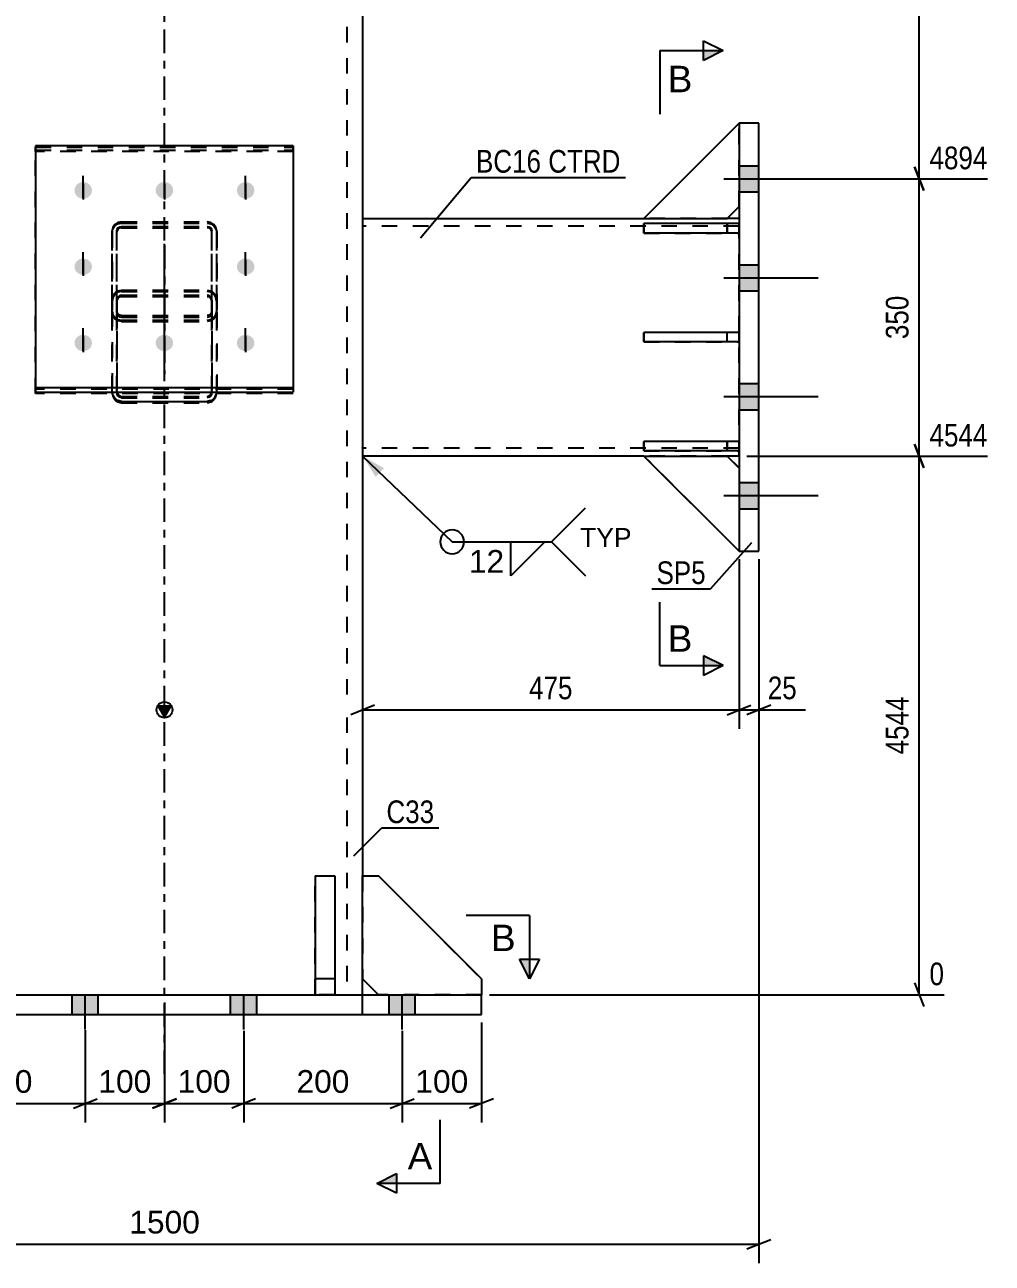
# Model space of a CAD drawing. Header units: millimetres. Extents: x -131 to 463, y -181 to 239.
# Drawn here: x -17.6 to 104.5, y -33.9 to 122.4 of the extents above; entities that cross this region are included whole.
import ezdxf

# ---------------------------------------------------------------- set-up
doc = ezdxf.new("R2010")
doc.units = ezdxf.units.MM
doc.linetypes.add('DXK_LINE_DOT2', pattern=[3.9198, 1.9599, -1.9599])
doc.linetypes.add('DXK_LINE_DOT3', pattern=[5.9187, 2.979, -0.9799, 0.9799, -0.9799])
doc.styles.add('Arial', font='arial.ttf', dxfattribs={"height": 0.2})
doc.styles.add('Arial Narrow', font='ARIALN.TTF', dxfattribs={"height": 0.2})

# ---------------------------------------------------------------- blocks, each defined once
blk = doc.blocks.new('Part-284869969-2782 - 2651')
at = {"color": 2, "linetype": 'Continuous'}
for p, q in [((72.5, 83.6), (60.5, 83.6)), ((60.5, 82.4), (60.5, 83.6)), ((72.5, 83.6), (72.5, 82.4)), ((72.5, 82.4), (60.5, 82.4))]:
    blk.add_line(p, q, dxfattribs=at)
at = {"color": 7, "linetype": 'DXK_LINE_DOT2'}
blk.add_line((71, 82.4), (71, 83.6), dxfattribs=at)
blk = doc.blocks.new('Part-284869969-2750 - 2651')
at = {"color": 7, "linetype": 'DXK_LINE_DOT2'}
for p, q in [((19, 0), (19, 15)), ((19, 15), (21.5, 15)), ((21.5, 15), (21.5, 0)), ((21.5, 2), (19, 2)), ((21.5, 0), (19, 0))]:
    blk.add_line(p, q, dxfattribs=at)
blk = doc.blocks.new('Part-284869969-2784 - 2651')
at = {"color": 2, "linetype": 'Continuous'}
for p, q in [((72.5, 97.35), (60.5, 97.35)), ((60.5, 96.15), (60.5, 97.35)), ((72.5, 97.35), (72.5, 96.15)), ((72.5, 96.15), (60.5, 96.15))]:
    blk.add_line(p, q, dxfattribs=at)
at = {"color": 7, "linetype": 'DXK_LINE_DOT2'}
blk.add_line((71, 96.15), (71, 97.35), dxfattribs=at)
blk = doc.blocks.new('Part-284869969-2785 - 2651')
at = {"color": 7, "linetype": 'DXK_LINE_DOT2'}
for p, q in [((72.5, 83.6), (60.5, 83.6)), ((60.5, 83.6), (60.5, 82.4)), ((71, 82.4), (71, 83.6)), ((72.5, 82.4), (72.5, 83.6)), ((60.5, 82.4), (72.5, 82.4))]:
    blk.add_line(p, q, dxfattribs=at)
blk = doc.blocks.new('Part-284869969-2787 - 2651')
at = {"color": 7, "linetype": 'DXK_LINE_DOT2'}
for p, q in [((72.5, 97.35), (60.5, 97.35)), ((60.5, 97.35), (60.5, 96.15)), ((71, 97.35), (71, 96.15)), ((72.5, 96.15), (72.5, 97.35)), ((60.5, 96.15), (72.5, 96.15))]:
    blk.add_line(p, q, dxfattribs=at)
blk = doc.blocks.new('Part-284869969-2788 - 2651')
at = {"color": 7, "linetype": 'DXK_LINE_DOT2'}
for p, q in [((60.5, 68), (71, 68)), ((72.5, 56), (60.5, 68)), ((71, 68), (72.5, 66.5)), ((72.5, 66.5), (72.5, 56))]:
    blk.add_line(p, q, dxfattribs=at)
blk = doc.blocks.new('Bolt-284869969-2666 - 2651')
at = {"linetype": 'Continuous'}
for points in [[(-10.26, 100.48), (-10.48, 100.5), (-10.7, 100.57), (-10.9, 100.68), (-11.07, 100.83), (-11.21, 101.01), (-11.3, 101.21), (-11.35, 101.42), (-11.35, 101.64), (-11.3, 101.86), (-11.21, 102.06), (-11.07, 102.24), (-10.9, 102.39), (-10.7, 102.5), (-10.48, 102.56), (-10.26, 102.59), (-10.03, 102.56), (-9.81, 102.5), (-9.61, 102.39), (-9.44, 102.24), (-9.3, 102.06), (-9.21, 101.86), (-9.16, 101.64), (-9.16, 101.42), (-9.21, 101.21), (-9.3, 101.01), (-9.44, 100.83), (-9.61, 100.68), (-9.81, 100.57), (-10.03, 100.5)], [(-0.01, 100.48), (-0.23, 100.5), (-0.45, 100.57), (-0.65, 100.68), (-0.82, 100.83), (-0.96, 101.01), (-1.05, 101.21), (-1.1, 101.42), (-1.1, 101.64), (-1.05, 101.86), (-0.96, 102.06), (-0.82, 102.24), (-0.65, 102.39), (-0.45, 102.5), (-0.23, 102.56), (-0.01, 102.59), (0.22, 102.56), (0.44, 102.5), (0.64, 102.39), (0.81, 102.24), (0.95, 102.06), (1.04, 101.86), (1.09, 101.64), (1.09, 101.42), (1.04, 101.21), (0.95, 101.01), (0.81, 100.83), (0.64, 100.68), (0.44, 100.57), (0.22, 100.5)], [(10.24, 100.48), (10.02, 100.5), (9.8, 100.57), (9.6, 100.68), (9.43, 100.83), (9.29, 101.01), (9.2, 101.21), (9.15, 101.42), (9.15, 101.64), (9.2, 101.86), (9.29, 102.06), (9.43, 102.24), (9.6, 102.39), (9.8, 102.5), (10.02, 102.56), (10.24, 102.59), (10.47, 102.56), (10.69, 102.5), (10.89, 102.39), (11.06, 102.24), (11.2, 102.06), (11.29, 101.86), (11.34, 101.64), (11.34, 101.42), (11.29, 101.21), (11.2, 101.01), (11.06, 100.83), (10.89, 100.68), (10.69, 100.57), (10.47, 100.5)], [(-10.26, 90.87), (-10.48, 90.89), (-10.7, 90.96), (-10.9, 91.07), (-11.07, 91.21), (-11.21, 91.38), (-11.3, 91.58), (-11.35, 91.79), (-11.35, 92.01), (-11.3, 92.22), (-11.21, 92.42), (-11.07, 92.59), (-10.9, 92.74), (-10.7, 92.85), (-10.48, 92.91), (-10.26, 92.94), (-10.03, 92.91), (-9.81, 92.85), (-9.61, 92.74), (-9.44, 92.59), (-9.3, 92.42), (-9.21, 92.22), (-9.16, 92.01), (-9.16, 91.79), (-9.21, 91.58), (-9.3, 91.38), (-9.44, 91.21), (-9.61, 91.07), (-9.81, 90.96), (-10.03, 90.89)], [(10.24, 90.87), (10.02, 90.89), (9.8, 90.96), (9.6, 91.07), (9.43, 91.21), (9.29, 91.38), (9.2, 91.58), (9.15, 91.79), (9.15, 92.01), (9.2, 92.22), (9.29, 92.42), (9.43, 92.59), (9.6, 92.74), (9.8, 92.85), (10.02, 92.91), (10.24, 92.94), (10.47, 92.91), (10.69, 92.85), (10.89, 92.74), (11.06, 92.59), (11.2, 92.42), (11.29, 92.22), (11.34, 92.01), (11.34, 91.79), (11.29, 91.58), (11.2, 91.38), (11.06, 91.21), (10.89, 91.07), (10.69, 90.96), (10.47, 90.89)], [(-10.26, 81.24), (-10.48, 81.26), (-10.7, 81.33), (-10.9, 81.43), (-11.07, 81.58), (-11.21, 81.75), (-11.3, 81.95), (-11.35, 82.16), (-11.35, 82.38), (-11.3, 82.59), (-11.21, 82.79), (-11.07, 82.96), (-10.9, 83.11), (-10.7, 83.21), (-10.48, 83.28), (-10.26, 83.3), (-10.03, 83.28), (-9.81, 83.21), (-9.61, 83.11), (-9.44, 82.96), (-9.3, 82.79), (-9.21, 82.59), (-9.16, 82.38), (-9.16, 82.16), (-9.21, 81.95), (-9.3, 81.75), (-9.44, 81.58), (-9.61, 81.43), (-9.81, 81.33), (-10.03, 81.26)], [(-0.01, 81.24), (-0.23, 81.26), (-0.45, 81.33), (-0.65, 81.43), (-0.82, 81.58), (-0.96, 81.75), (-1.05, 81.95), (-1.1, 82.16), (-1.1, 82.38), (-1.05, 82.59), (-0.96, 82.79), (-0.82, 82.96), (-0.65, 83.11), (-0.45, 83.21), (-0.23, 83.28), (-0.01, 83.3), (0.22, 83.28), (0.44, 83.21), (0.64, 83.11), (0.81, 82.96), (0.95, 82.79), (1.04, 82.59), (1.09, 82.38), (1.09, 82.16), (1.04, 81.95), (0.95, 81.75), (0.81, 81.58), (0.64, 81.43), (0.44, 81.33), (0.22, 81.26)], [(10.24, 81.24), (10.02, 81.26), (9.8, 81.33), (9.6, 81.43), (9.43, 81.58), (9.29, 81.75), (9.2, 81.95), (9.15, 82.16), (9.15, 82.38), (9.2, 82.59), (9.29, 82.79), (9.43, 82.96), (9.6, 83.11), (9.8, 83.21), (10.02, 83.28), (10.24, 83.3), (10.47, 83.28), (10.69, 83.21), (10.89, 83.11), (11.06, 82.96), (11.2, 82.79), (11.29, 82.59), (11.34, 82.38), (11.34, 82.16), (11.29, 81.95), (11.2, 81.75), (11.06, 81.58), (10.89, 81.43), (10.69, 81.33), (10.47, 81.26)]]:
    blk.add_hatch(color=1, dxfattribs=at).paths.add_polyline_path(points)
at = {"color": 1, "linetype": 'Continuous'}
for p, q in [((-10.26, 100.54), (-10.26, 103.38)), ((-0.01, 100.54), (-0.01, 103.38)), ((10.24, 100.54), (10.24, 103.38)), ((-10.26, 90.91), (-10.26, 93.75)), ((10.24, 90.91), (10.24, 93.75)), ((-10.26, 81.28), (-10.26, 84.12)), ((-0.01, 81.28), (-0.01, 84.12)), ((10.24, 81.28), (10.24, 84.12))]:
    blk.add_line(p, q, dxfattribs=at)
blk = doc.blocks.new('Part-284869969-2667 - 2651')
at = {"color": 2, "linetype": 'Continuous'}
for p, q in [((16.24, 107.17), (-16.26, 107.17)), ((-16.26, 107.17), (-16.26, 76.08)), ((16.24, 107.17), (16.24, 76.08)), ((-16.26, 76.63), (16.24, 76.63)), ((-16.26, 76.08), (16.24, 76.08))]:
    blk.add_line(p, q, dxfattribs=at)
at = {"color": 7, "linetype": 'DXK_LINE_DOT2'}
for p, q in [((-16.26, 107.17), (-16.26, 106.62)), ((-16.26, 106.62), (16.24, 106.62)), ((16.24, 106.62), (16.24, 107.17))]:
    blk.add_line(p, q, dxfattribs=at)
blk = doc.blocks.new('Part-284869969-2669 - 2651')
at = {"color": 7, "linetype": 'DXK_LINE_DOT2'}
for p, q in [((72.5, 69.85), (60.5, 69.85)), ((60.5, 69.85), (60.5, 68.65)), ((71, 69.85), (71, 68.65)), ((72.5, 68.65), (72.5, 69.85)), ((60.5, 68.65), (72.5, 68.65))]:
    blk.add_line(p, q, dxfattribs=at)
blk = doc.blocks.new('Part-284869969-2798 - 2651')
at = {"color": 7, "linetype": 'DXK_LINE_DOT2'}
for p, q in [((-6.51, 96.69), (-6.25, 97.05)), ((-6.25, 97.05), (-5.87, 97.3)), ((-5.87, 97.3), (-5.41, 97.38)), ((-5.41, 97.38), (5.39, 97.38)), ((5.39, 97.38), (5.85, 97.3)), ((5.85, 97.3), (6.24, 97.05)), ((6.24, 97.05), (6.5, 96.69)), ((-6.61, 96.26), (-6.51, 96.69)), ((-6.61, 86.11), (-6.61, 96.26)), ((-6.61, 96.26), (-6.61, 86.28)), ((-5.96, 96.47), (-6.01, 96.26)), ((-6.01, 86.11), (-6.01, 96.26)), ((-6.01, 87.49), (-6.01, 96.26)), ((-5.83, 96.66), (-5.96, 96.47)), ((-5.64, 96.78), (-5.83, 96.66)), ((-5.41, 96.82), (-5.64, 96.78)), ((-5.41, 96.82), (5.39, 96.82)), ((5.62, 96.78), (5.39, 96.82)), ((5.82, 96.66), (5.62, 96.78)), ((5.95, 96.47), (5.82, 96.66)), ((5.99, 96.26), (5.95, 96.47)), ((5.99, 86.11), (5.99, 96.26)), ((5.99, 87.49), (5.99, 96.26)), ((6.5, 96.69), (6.59, 96.26)), ((6.59, 86.11), (6.59, 96.26)), ((6.59, 96.26), (6.59, 86.28)), ((-6.51, 87.98), (-6.61, 87.49)), ((-6.01, 87.49), (-5.96, 87.73)), ((-5.96, 87.73), (-5.83, 87.94)), ((-5.41, 88.77), (-5.87, 88.67)), ((-5.83, 87.94), (-5.64, 88.08)), ((-5.64, 88.08), (-5.41, 88.13)), ((-5.41, 88.77), (5.39, 88.77)), ((-5.41, 88.13), (5.39, 88.13)), ((5.85, 88.67), (5.39, 88.77)), ((5.39, 88.13), (5.62, 88.08)), ((5.62, 88.08), (5.82, 87.94)), ((5.82, 87.94), (5.95, 87.73)), ((5.95, 87.73), (5.99, 87.49)), ((6.59, 87.49), (6.5, 87.98)), ((-6.61, 86.28), (-6.61, 76)), ((-6.61, 76), (-6.61, 86.11)), ((-6.51, 85.68), (-6.61, 86.11)), ((-6.01, 76), (-6.01, 87.49)), ((-6.01, 86.11), (-6.01, 76)), ((-6.01, 86.11), (-5.96, 85.89)), ((5.95, 85.89), (5.99, 86.11)), ((5.99, 76), (5.99, 87.49)), ((5.99, 86.11), (5.99, 76)), ((6.59, 86.11), (6.5, 85.68)), ((6.59, 76), (6.59, 86.28)), ((6.59, 86.11), (6.59, 76)), ((-6.25, 85.31), (-6.51, 85.68)), ((-5.87, 85.07), (-6.25, 85.31)), ((-5.96, 85.89), (-5.83, 85.71)), ((-5.41, 84.98), (-5.87, 85.07)), ((-5.83, 85.71), (-5.64, 85.59)), ((-5.64, 85.59), (-5.41, 85.54)), ((-5.41, 85.54), (5.39, 85.54)), ((-5.41, 84.98), (5.39, 84.98)), ((5.39, 85.54), (5.62, 85.59)), ((5.85, 85.07), (5.39, 84.98)), ((5.62, 85.59), (5.82, 85.71)), ((5.82, 85.71), (5.95, 85.89)), ((6.24, 85.31), (5.85, 85.07)), ((6.5, 85.68), (6.24, 85.31)), ((-6.61, 76), (-6.51, 75.51)), ((-5.96, 75.75), (-6.01, 76)), ((-5.83, 75.55), (-5.96, 75.75)), ((-5.64, 75.41), (-5.83, 75.55)), ((-5.41, 75.36), (-5.64, 75.41)), ((-5.41, 75.36), (5.39, 75.36)), ((5.62, 75.41), (5.39, 75.36)), ((5.82, 75.55), (5.62, 75.41)), ((5.95, 75.75), (5.82, 75.55)), ((5.99, 76), (5.95, 75.75)), ((6.5, 75.51), (6.59, 76)), ((-5.87, 74.82), (-5.41, 74.72)), ((-5.41, 74.72), (5.39, 74.72)), ((5.39, 74.72), (5.85, 74.82))]:
    blk.add_line(p, q, dxfattribs=at)
at = {"color": 7, "linetype": 'DXK_LINE_DOT3'}
blk.add_line((-0.01, 94.6), (-0.01, 78.32), dxfattribs=at)
at = {"color": 7, "linetype": 'DXK_LINE_DOT2'}
for centre, start, end in [((-5.35, 87.54), 114.32, 159.2417), ((5.34, 87.54), 20.7583, 65.6801), ((-5.35, 75.95), 200.7583, 245.6801), ((5.34, 75.95), 294.32, 339.2417)]:
    blk.add_arc(centre, 1.24, start, end, dxfattribs=at)
blk = doc.blocks.new('Part-284869969-2670 - 2651')
at = {"color": 2, "linetype": 'Continuous'}
for p, q in [((72.5, 69.85), (60.5, 69.85)), ((60.5, 68.65), (60.5, 69.85)), ((72.5, 69.85), (72.5, 68.65)), ((72.5, 68.65), (60.5, 68.65))]:
    blk.add_line(p, q, dxfattribs=at)
at = {"color": 7, "linetype": 'DXK_LINE_DOT2'}
blk.add_line((71, 68.65), (71, 69.85), dxfattribs=at)
blk = doc.blocks.new('Part-284869969-2671 - 2651')
at = {"color": 7, "linetype": 'DXK_LINE_DOT2'}
for p, q in [((-6.25, 97.23), (-6.51, 96.86)), ((-5.87, 97.47), (-6.25, 97.23)), ((-5.41, 97.56), (-5.87, 97.47)), ((-5.83, 96.83), (-5.64, 96.95)), ((-5.64, 96.95), (-5.41, 96.99)), ((-5.41, 97.56), (5.39, 97.56)), ((-5.41, 96.99), (5.39, 96.99)), ((5.85, 97.47), (5.39, 97.56)), ((5.39, 96.99), (5.62, 96.95)), ((5.62, 96.95), (5.82, 96.83)), ((6.24, 97.23), (5.85, 97.47)), ((6.5, 96.86), (6.24, 97.23)), ((-6.51, 96.86), (-6.61, 96.43)), ((-6.61, 87.66), (-6.61, 96.43)), ((-6.61, 96.43), (-6.61, 86.28)), ((-6.01, 96.43), (-5.96, 96.64)), ((-6.01, 87.66), (-6.01, 96.43)), ((-6.01, 86.28), (-6.01, 96.43)), ((-5.96, 96.64), (-5.83, 96.83)), ((5.82, 96.83), (5.95, 96.64)), ((5.95, 96.64), (5.99, 96.43)), ((5.99, 87.66), (5.99, 96.43)), ((5.99, 86.28), (5.99, 96.43)), ((6.59, 96.43), (6.5, 96.86)), ((6.59, 87.66), (6.59, 96.43)), ((6.59, 86.28), (6.59, 96.43)), ((-6.61, 87.66), (-6.51, 88.15)), ((-6.61, 76.17), (-6.61, 87.66)), ((-5.96, 87.91), (-6.01, 87.66)), ((-6.01, 87.66), (-6.01, 76.17)), ((-5.83, 88.11), (-5.96, 87.91)), ((-5.87, 88.84), (-5.41, 88.94)), ((-5.64, 88.25), (-5.83, 88.11)), ((-5.41, 88.3), (-5.64, 88.25)), ((-5.41, 88.94), (5.39, 88.94)), ((-5.41, 88.3), (5.39, 88.3)), ((5.39, 88.94), (5.85, 88.84)), ((5.62, 88.25), (5.39, 88.3)), ((5.82, 88.11), (5.62, 88.25)), ((5.95, 87.91), (5.82, 88.11)), ((5.99, 87.66), (5.95, 87.91)), ((5.99, 87.66), (5.99, 76.17)), ((6.5, 88.15), (6.59, 87.66)), ((6.59, 76.17), (6.59, 87.66)), ((-6.61, 76.17), (-6.61, 86.28)), ((-6.61, 86.28), (-6.51, 85.85)), ((-6.01, 76.17), (-6.01, 86.28)), ((-5.96, 86.06), (-6.01, 86.28)), ((-5.83, 85.88), (-5.96, 86.06)), ((5.95, 86.06), (5.82, 85.88)), ((5.99, 86.28), (5.95, 86.06)), ((5.99, 76.17), (5.99, 86.28)), ((6.5, 85.85), (6.59, 86.28)), ((6.59, 76.17), (6.59, 86.28)), ((-6.51, 85.85), (-6.25, 85.48)), ((-6.25, 85.48), (-5.87, 85.24)), ((-5.87, 85.24), (-5.41, 85.15)), ((-5.64, 85.76), (-5.83, 85.88)), ((-5.41, 85.72), (-5.64, 85.76)), ((-5.41, 85.72), (5.39, 85.72)), ((-5.41, 85.15), (5.39, 85.15)), ((5.62, 85.76), (5.39, 85.72)), ((5.39, 85.15), (5.85, 85.24)), ((5.82, 85.88), (5.62, 85.76)), ((5.85, 85.24), (6.24, 85.48)), ((6.24, 85.48), (6.5, 85.85)), ((-6.59, 76.08), (-6.61, 76.17)), ((-6.01, 76.17), (-5.96, 75.92)), ((-5.96, 75.92), (-5.83, 75.72)), ((-5.83, 75.72), (-5.64, 75.58)), ((-5.64, 75.58), (-5.41, 75.53)), ((-5.41, 75.53), (5.39, 75.53)), ((5.39, 75.53), (5.62, 75.58)), ((5.62, 75.58), (5.82, 75.72)), ((5.82, 75.72), (5.95, 75.92)), ((5.95, 75.92), (5.99, 76.17)), ((6.59, 76.17), (6.58, 76.08))]:
    blk.add_line(p, q, dxfattribs=at)
at = {"color": 7, "linetype": 'DXK_LINE_DOT3'}
blk.add_line((-0.01, 78.5), (-0.01, 94.77), dxfattribs=at)
at = {"color": 2, "linetype": 'Continuous'}
for p, q in [((-6.51, 75.68), (-6.59, 76.08)), ((6.58, 76.08), (6.5, 75.68)), ((-5.41, 74.89), (-5.87, 74.99)), ((-5.41, 74.89), (5.39, 74.89)), ((5.85, 74.99), (5.39, 74.89))]:
    blk.add_line(p, q, dxfattribs=at)
at = {"color": 7, "linetype": 'DXK_LINE_DOT2'}
for centre, start, end in [((-5.35, 87.71), 114.3199, 159.2417), ((5.34, 87.71), 20.7583, 65.68)]:
    blk.add_arc(centre, 1.24, start, end, dxfattribs=at)
at = {"color": 2, "linetype": 'Continuous'}
for centre, start, end in [((-5.35, 76.12), 200.7583, 245.68), ((5.34, 76.12), 294.3199, 339.2417)]:
    blk.add_arc(centre, 1.24, start, end, dxfattribs=at)
blk = doc.blocks.new('Part-284869969-2800 - 2651')
at = {"color": 7, "linetype": 'DXK_LINE_DOT2'}
for p, q in [((-16.26, 107), (16.24, 107)), ((-16.26, 106.45), (-16.26, 107)), ((-16.26, 75.91), (-16.26, 107)), ((16.24, 106.45), (-16.26, 106.45)), ((16.24, 106.45), (16.24, 107)), ((16.24, 107), (16.24, 75.91)), ((16.24, 76.46), (-16.26, 76.46)), ((16.24, 75.91), (-16.26, 75.91))]:
    blk.add_line(p, q, dxfattribs=at)
blk = doc.blocks.new('Part-284869969-2805 - 2651')
at = {"color": 2, "linetype": 'Continuous'}
for p, q in [((19, 15), (19, 0)), ((19, 15), (21.5, 15)), ((21.5, 15), (21.5, 0)), ((21.5, 2), (19, 2)), ((19, 0), (21.5, 0))]:
    blk.add_line(p, q, dxfattribs=at)
blk = doc.blocks.new('Part-284869969-2751 - 2651')
at = {"color": 7, "linetype": 'DXK_LINE_DOT2'}
for p, q in [((25, 2), (25, 15)), ((25, 15), (27, 15)), ((27, 15), (40, 2)), ((27, 0), (25, 2)), ((40, 2), (40, 0)), ((40, 0), (27, 0))]:
    blk.add_line(p, q, dxfattribs=at)
blk = doc.blocks.new('Part-284869969-2761 - 2651')
at = {"color": 2, "linetype": 'Continuous'}
for p, q in [((25, 98), (25, 96)), ((25, 98), (60.5, 98)), ((72.5, 98), (71, 98)), ((25, 96), (25, 68)), ((60.5, 68), (25, 68)), ((72.5, 68), (71, 68))]:
    blk.add_line(p, q, dxfattribs=at)
at = {"color": 7, "linetype": 'DXK_LINE_DOT2'}
for p, q in [((72.5, 97), (25, 97)), ((71, 98), (60.5, 98)), ((72.5, 68), (72.5, 98)), ((25, 96.71), (25, 96)), ((25, 69), (25, 69.08)), ((72.5, 69), (25, 69)), ((71, 68), (60.5, 68))]:
    blk.add_line(p, q, dxfattribs=at)
blk = doc.blocks.new('Part-284869969-2766 - 2651')
at = {"color": 2, "linetype": 'Continuous'}
for p, q in [((72.5, 110), (72.5, 56)), ((75, 110), (72.5, 110)), ((75, 56), (75, 110)), ((72.5, 56), (75, 56))]:
    blk.add_line(p, q, dxfattribs=at)
blk = doc.blocks.new('Part-284869969-2789 - 2651')
at = {"color": 2, "linetype": 'Continuous'}
for p, q in [((60.5, 68), (71, 68)), ((60.5, 68), (72.5, 56)), ((71, 68), (72.5, 66.5))]:
    blk.add_line(p, q, dxfattribs=at)
at = {"color": 7, "linetype": 'DXK_LINE_DOT2'}
blk.add_line((72.5, 66.5), (72.5, 56), dxfattribs=at)
blk = doc.blocks.new('Part-284869969-2790 - 2651')
at = {"color": 7, "linetype": 'DXK_LINE_DOT2'}
for p, q in [((72.5, 110), (60.5, 98)), ((72.5, 99.5), (72.5, 110)), ((71, 98), (72.5, 99.5)), ((60.5, 98), (71, 98))]:
    blk.add_line(p, q, dxfattribs=at)
blk = doc.blocks.new('Part-284869969-2791 - 2651')
at = {"color": 2, "linetype": 'Continuous'}
for p, q in [((72.5, 110), (60.5, 98)), ((71, 98), (72.5, 99.5)), ((60.5, 98), (71, 98))]:
    blk.add_line(p, q, dxfattribs=at)
at = {"color": 7, "linetype": 'DXK_LINE_DOT2'}
blk.add_line((72.5, 99.5), (72.5, 110), dxfattribs=at)
blk = doc.blocks.new('Part-284869969-2806 - 2651')
at = {"color": 2, "linetype": 'Continuous'}
for p, q in [((25, 2), (25, 15)), ((25, 15), (27, 15)), ((40, 2), (27, 15)), ((27, 0), (25, 2)), ((40, 2), (40, 0))]:
    blk.add_line(p, q, dxfattribs=at)
at = {"color": 7, "linetype": 'DXK_LINE_DOT2'}
blk.add_line((40, 0), (27, 0), dxfattribs=at)
blk = doc.blocks.new('Bolt-284869969-2820 - 2651')
at = {"linetype": 'Continuous'}
for points in [[(-28.35, 0), (-31.65, 0), (-31.65, -2.5), (-28.35, -2.5)], [(-28.35, 0), (-31.65, 0), (-31.65, -2.5), (-28.35, -2.5)], [(-8.35, 0), (-11.65, 0), (-11.65, -2.5), (-8.35, -2.5)], [(-8.35, 0), (-11.65, 0), (-11.65, -2.5), (-8.35, -2.5)], [(11.65, 0), (8.35, 0), (8.35, -2.5), (11.65, -2.5)], [(11.65, 0), (8.35, 0), (8.35, -2.5), (11.65, -2.5)], [(31.65, 0), (28.35, 0), (28.35, -2.5), (31.65, -2.5)], [(31.65, 0), (28.35, 0), (28.35, -2.5), (31.65, -2.5)]]:
    blk.add_hatch(color=1, dxfattribs=at).paths.add_polyline_path(points)
at = {"color": 1, "linetype": 'Continuous'}
for p, q in [((-31.65, -2.5), (-31.65, 0)), ((-31.65, -2.5), (-31.65, 0)), ((-30, -4.4), (-30, 0)), ((-30, -4.4), (-30, 0)), ((-28.35, -2.5), (-28.35, 0)), ((-28.35, -2.5), (-28.35, 0)), ((-11.65, -2.5), (-11.65, 0)), ((-11.65, -2.5), (-11.65, 0)), ((-10, -4.4), (-10, 0)), ((-10, -4.4), (-10, 0)), ((-8.35, -2.5), (-8.35, 0)), ((-8.35, -2.5), (-8.35, 0)), ((8.35, -2.5), (8.35, 0)), ((8.35, -2.5), (8.35, 0)), ((10, -4.4), (10, 0)), ((10, -4.4), (10, 0)), ((11.65, -2.5), (11.65, 0)), ((11.65, -2.5), (11.65, 0)), ((28.35, -2.5), (28.35, 0)), ((28.35, -2.5), (28.35, 0)), ((30, -4.4), (30, 0)), ((30, -4.4), (30, 0)), ((31.65, -2.5), (31.65, 0)), ((31.65, -2.5), (31.65, 0))]:
    blk.add_line(p, q, dxfattribs=at)
blk = doc.blocks.new('Bolt-284869969-2821 - 2651')
at = {"color": 1, "linetype": 'DXK_LINE_DOT2'}
for p, q in [((-10.26, 102.35), (-10.26, 99.51)), ((-0.01, 102.35), (-0.01, 99.51)), ((10.24, 102.35), (10.24, 99.51)), ((-10.26, 92.72), (-10.26, 89.88)), ((10.24, 92.72), (10.24, 89.88)), ((-10.26, 83.09), (-10.26, 80.25)), ((-0.01, 83.09), (-0.01, 80.25)), ((10.24, 83.09), (10.24, 80.25))]:
    blk.add_line(p, q, dxfattribs=at)
blk = doc.blocks.new('Part-284869969-2830 - 2651')
at = {"color": 2, "linetype": 'Continuous'}
for p, q in [((-40, 0), (40, 0)), ((-40, 0), (-40, -2.5)), ((-25, -2.5), (-25, 0)), ((25, -2.5), (25, 0)), ((40, -2.5), (40, 0)), ((-40, -2.5), (40, -2.5))]:
    blk.add_line(p, q, dxfattribs=at)
blk = doc.blocks.new('Part-284869969-2835 - 2651')
at = {"linetype": 'Continuous'}
blk.add_hatch(color=2, dxfattribs=at).paths.add_polyline_path([(0, 35.06), (-0.8, 36.46), (0.8, 36.46)])
at = {"color": 7, "linetype": 'DXK_LINE_DOT3'}
for p, q in [((0, 36), (0, 130)), ((0, -10), (0, 35))]:
    blk.add_line(p, q, dxfattribs=at)
at = {"color": 7, "linetype": 'DXK_LINE_DOT2'}
for p, q in [((23, 130), (23, 36)), ((23, 35), (23, 0)), ((25, 15), (25, 2)), ((-25, 0), (25, 0))]:
    blk.add_line(p, q, dxfattribs=at)
at = {"color": 2, "linetype": 'Continuous'}
for p, q in [((25, 130), (25, 36)), ((0, 35.06), (-0.8, 36.46)), ((-0.8, 36.46), (0.8, 36.46)), ((0.8, 36.46), (0, 35.06)), ((25, 35), (25, 15)), ((25, 0), (25, 2))]:
    blk.add_line(p, q, dxfattribs=at)
blk.add_circle((0, 35.96), 1, dxfattribs=at)
blk = doc.blocks.new('Bolt-284869969-2836 - 2651')
at = {"linetype": 'Continuous'}
for points in [[(72.5, 104.65), (72.5, 101.35), (75, 101.35), (75, 104.65)], [(72.5, 104.65), (72.5, 101.35), (75, 101.35), (75, 104.65)], [(72.5, 104.65), (72.5, 101.35), (75, 101.35), (75, 104.65)], [(72.5, 92.15), (72.5, 88.85), (75, 88.85), (75, 92.15)], [(72.5, 92.15), (72.5, 88.85), (75, 88.85), (75, 92.15)], [(72.5, 77.15), (72.5, 73.85), (75, 73.85), (75, 77.15)], [(72.5, 77.15), (72.5, 73.85), (75, 73.85), (75, 77.15)], [(72.5, 64.65), (72.5, 61.35), (75, 61.35), (75, 64.65)], [(72.5, 64.65), (72.5, 61.35), (75, 61.35), (75, 64.65)], [(72.5, 64.65), (72.5, 61.35), (75, 61.35), (75, 64.65)]]:
    blk.add_hatch(color=1, dxfattribs=at).paths.add_polyline_path(points)
at = {"color": 1, "linetype": 'Continuous'}
for p, q in [((72.5, 104.65), (75, 104.65)), ((72.5, 104.65), (75, 104.65)), ((72.5, 104.65), (75, 104.65)), ((70.6, 103), (82.5, 103)), ((70.6, 103), (82.5, 103)), ((70.6, 103), (82.5, 103)), ((72.5, 101.35), (75, 101.35)), ((72.5, 101.35), (75, 101.35)), ((72.5, 101.35), (75, 101.35)), ((72.5, 92.15), (75, 92.15)), ((72.5, 92.15), (75, 92.15)), ((70.6, 90.5), (82.5, 90.5)), ((70.6, 90.5), (82.5, 90.5)), ((72.5, 88.85), (75, 88.85)), ((72.5, 88.85), (75, 88.85)), ((72.5, 77.15), (75, 77.15)), ((72.5, 77.15), (75, 77.15)), ((70.6, 75.5), (82.5, 75.5)), ((70.6, 75.5), (82.5, 75.5)), ((72.5, 73.85), (75, 73.85)), ((72.5, 73.85), (75, 73.85)), ((72.5, 64.65), (75, 64.65)), ((72.5, 64.65), (75, 64.65)), ((72.5, 64.65), (75, 64.65)), ((70.6, 63), (82.5, 63)), ((70.6, 63), (82.5, 63)), ((70.6, 63), (82.5, 63)), ((72.5, 61.35), (75, 61.35)), ((72.5, 61.35), (75, 61.35)), ((72.5, 61.35), (75, 61.35))]:
    blk.add_line(p, q, dxfattribs=at)
blk = doc.blocks.new('StraightDimension-284869969-2880 - 2651')
at = {"color": 7, "linetype": 'Continuous'}
for p, q in [((95.84, 66.5), (94.64, 69.5)), ((73.5, 68), (103.85, 68)), ((95.24, 0), (95.24, 68)), ((94.64, 1.5), (95.84, -1.5)), ((41, 0), (98.37, 0))]:
    blk.add_line(p, q, dxfattribs=at)
at = {"color": 0, "linetype": 'Continuous'}
for points in [[(104.45, 68.6), (104.45, 72.8), (95.94, 72.8), (95.94, 68.6)], [(98.97, 0.6), (98.97, 4.8), (95.94, 4.8), (95.94, 0.6)]]:
    blk.add_wipeout(points, dxfattribs=at)
at = {"color": 0}
blk.add_wipeout([(94.49, 38.26), (90.29, 38.26), (90.29, 29.74), (94.49, 29.74)], dxfattribs=at)
at = {"color": 3, "linetype": 'Continuous', "style": 'Arial Narrow'}
for s, height, p in [('4544', 2.863, (96.54, 69.2)), ('0', 2.86, (96.54, 1.2))]:
    blk.add_text(s, height=height, dxfattribs=at).set_placement(p)
at = {"color": 3, "style": 'Arial Narrow'}
blk.add_text('4544', height=2.863, rotation=90.0002, dxfattribs=at).set_placement((93.89, 30.34))
blk = doc.blocks.new('StraightDimension-284869969-2871 - 2651')
at = {"color": 7, "linetype": 'Continuous'}
for p, q in [((95.84, 101.5), (94.64, 104.5)), ((79.99, 103), (103.85, 103)), ((95.24, 68), (95.24, 103)), ((94.64, 69.5), (95.84, 66.5)), ((73.5, 68), (103.85, 68))]:
    blk.add_line(p, q, dxfattribs=at)
at = {"color": 0, "linetype": 'Continuous'}
blk.add_wipeout([(104.45, 103.6), (104.45, 107.8), (95.94, 107.8), (95.94, 103.6)], dxfattribs=at)
at = {"color": 0}
blk.add_wipeout([(94.49, 88.84), (90.29, 88.84), (90.29, 82.16), (94.49, 82.16)], dxfattribs=at)
at = {"color": 3, "linetype": 'Continuous', "style": 'Arial Narrow'}
blk.add_text('4894', height=2.863, dxfattribs=at).set_placement((96.54, 104.2))
at = {"color": 3, "style": 'Arial Narrow'}
blk.add_text('350', height=2.863, rotation=90.0002, dxfattribs=at).set_placement((93.89, 82.76))
blk = doc.blocks.new('StraightDimension-284869969-2897 - 2651')
at = {"color": 7, "linetype": 'Continuous'}
for p, q in [((95.84, 172), (94.64, 175)), ((79.99, 173.5), (103.85, 173.5)), ((95.24, 103), (95.24, 173.5)), ((94.64, 104.5), (95.84, 101.5)), ((79.99, 103), (103.85, 103))]:
    blk.add_line(p, q, dxfattribs=at)
at = {"color": 0, "linetype": 'Continuous'}
blk.add_wipeout([(104.45, 174.1), (104.45, 178.3), (95.94, 178.3), (95.94, 174.1)], dxfattribs=at)
at = {"color": 0}
blk.add_wipeout([(94.49, 142.51), (90.29, 142.51), (90.29, 133.99), (94.49, 133.99)], dxfattribs=at)
at = {"color": 3, "linetype": 'Continuous', "style": 'Arial Narrow'}
blk.add_text('7959', height=2.863, dxfattribs=at).set_placement((96.54, 174.7))
at = {"color": 3, "style": 'Arial Narrow'}
blk.add_text('3065', height=2.863, rotation=90.0002, dxfattribs=at).set_placement((93.89, 134.59))
blk = doc.blocks.new('StraightDimension-284869969-2948 - 2651')
at = {"color": 7, "linetype": 'Continuous'}
for p, q in [((30, -4.57), (30, -16.13)), ((40, -3.5), (40, -16.13)), ((28.5, -14.33), (31.5, -13.13)), ((30, -13.73), (40, -13.73)), ((41.5, -13.13), (38.5, -14.33))]:
    blk.add_line(p, q, dxfattribs=at)
at = {"color": 0}
blk.add_wipeout([(38.94, -12.98), (38.94, -8.78), (31.06, -8.78), (31.06, -12.98)], dxfattribs=at)
at = {"color": 3, "style": 'Arial'}
blk.add_text('100', height=2.865, dxfattribs=at).set_placement((31.66, -12.38))
blk = doc.blocks.new('StraightDimension-284869969-2958 - 2651')
at = {"color": 7, "linetype": 'Continuous'}
for p, q in [((10, -4.57), (10, -16.13)), ((30, -4.57), (30, -16.13)), ((11.5, -13.13), (8.5, -14.33)), ((10, -13.73), (30, -13.73)), ((28.5, -14.33), (31.5, -13.13))]:
    blk.add_line(p, q, dxfattribs=at)
at = {"color": 0}
blk.add_wipeout([(23.94, -12.98), (23.94, -8.78), (16.06, -8.78), (16.06, -12.98)], dxfattribs=at)
at = {"color": 3, "style": 'Arial'}
blk.add_text('200', height=2.865, dxfattribs=at).set_placement((16.66, -12.38))
blk = doc.blocks.new('StraightDimension-284869969-2965 - 2651')
at = {"color": 7, "linetype": 'Continuous'}
for p, q in [((0, -1), (0, -16.13)), ((10, -4.57), (10, -16.13)), ((-1.5, -14.33), (1.5, -13.13)), ((0, -13.73), (10, -13.73)), ((11.5, -13.13), (8.5, -14.33))]:
    blk.add_line(p, q, dxfattribs=at)
at = {"color": 0}
blk.add_wipeout([(8.94, -12.98), (8.94, -8.78), (1.06, -8.78), (1.06, -12.98)], dxfattribs=at)
at = {"color": 3, "style": 'Arial'}
blk.add_text('100', height=2.865, dxfattribs=at).set_placement((1.66, -12.38))
blk = doc.blocks.new('StraightDimension-284869969-2974 - 2651')
at = {"color": 7, "linetype": 'Continuous'}
for p, q in [((0, -1), (0, -16.13)), ((-10, -4.46), (-10, -16.13)), ((-11.5, -14.33), (-8.5, -13.13)), ((-10, -13.73), (0, -13.73)), ((1.5, -13.13), (-1.5, -14.33))]:
    blk.add_line(p, q, dxfattribs=at)
at = {"color": 0}
blk.add_wipeout([(-1.06, -12.98), (-1.06, -8.78), (-8.94, -8.78), (-8.94, -12.98)], dxfattribs=at)
at = {"color": 3, "style": 'Arial'}
blk.add_text('100', height=2.865, dxfattribs=at).set_placement((-8.34, -12.38))
blk = doc.blocks.new('StraightDimension-284869969-2983 - 2651')
at = {"color": 7, "linetype": 'Continuous'}
for p, q in [((-30, -2.25), (-30, -16.13)), ((-10, -4.46), (-10, -16.13)), ((-28.5, -13.13), (-31.5, -14.33)), ((-30, -13.73), (-10, -13.73)), ((-11.5, -14.33), (-8.5, -13.13))]:
    blk.add_line(p, q, dxfattribs=at)
at = {"color": 0}
blk.add_wipeout([(-16.06, -12.98), (-16.06, -8.78), (-23.94, -8.78), (-23.94, -12.98)], dxfattribs=at)
at = {"color": 3, "style": 'Arial'}
blk.add_text('200', height=2.865, dxfattribs=at).set_placement((-23.34, -12.38))
blk = doc.blocks.new('StraightDimension-284869969-3004 - 2651')
at = {"color": 7, "linetype": 'Continuous'}
for p, q in [((-75, 55), (-75, -33.89)), ((75, 55), (75, -33.89)), ((-73.5, -30.89), (-76.5, -32.09)), ((73.5, -32.09), (76.5, -30.89)), ((-75, -31.49), (75, -31.49))]:
    blk.add_line(p, q, dxfattribs=at)
at = {"color": 0}
blk.add_wipeout([(5.05, -30.74), (5.05, -26.54), (-5.04, -26.54), (-5.04, -30.74)], dxfattribs=at)
at = {"color": 3, "style": 'Arial'}
blk.add_text('1500', height=2.865, dxfattribs=at).set_placement((-4.44, -30.14))
blk = doc.blocks.new('StraightDimension-284869969-3066 - 2651')
at = {"color": 7, "linetype": 'Continuous'}
for p, q in [((72.5, 55), (72.5, 33.55)), ((75, 55), (75, 33.55)), ((71, 35.35), (74, 36.55)), ((76.5, 36.55), (73.5, 35.35)), ((72.5, 35.95), (75, 35.95))]:
    blk.add_line(p, q, dxfattribs=at)
at = {"color": 0}
blk.add_wipeout([(80.39, 36.7), (80.39, 40.9), (75.53, 40.9), (75.53, 36.7)], dxfattribs=at)
at = {"color": 7, "linetype": 'Continuous'}
blk.add_line((75, 35.95), (80.91, 35.95), dxfattribs=at)
blk.add_line((75, 35.95), (80.91, 35.95), dxfattribs=at)
at = {"color": 3, "style": 'Arial Narrow'}
blk.add_text('25', height=2.863, dxfattribs=at).set_placement((76.13, 37.3))
blk = doc.blocks.new('StraightDimension-284869969-3083 - 2651')
at = {"color": 7, "linetype": 'Continuous'}
for p, q in [((25, 67), (25, 33.55)), ((72.5, 55), (72.5, 33.55)), ((26.5, 36.55), (23.5, 35.35)), ((71, 35.35), (74, 36.55)), ((25, 35.95), (72.5, 35.95))]:
    blk.add_line(p, q, dxfattribs=at)
at = {"color": 0}
blk.add_wipeout([(52.1, 36.7), (52.1, 40.9), (45.41, 40.9), (45.41, 36.7)], dxfattribs=at)
at = {"color": 3, "style": 'Arial Narrow'}
blk.add_text('475', height=2.863, dxfattribs=at).set_placement((46.01, 37.3))
blk = doc.blocks.new('Mark-284869969-2757 - 2651')
at = {"color": 0}
for points in [[(47.53, 103.77), (47.53, 106.77), (39.31, 106.77), (39.31, 103.77)], [(57.56, 103.77), (57.56, 106.77), (48.43, 106.77), (48.43, 103.77)]]:
    blk.add_wipeout(points, dxfattribs=at)
for points in [[(47.53, 103.77), (47.53, 106.77), (39.31, 106.77), (39.31, 103.77)], [(57.56, 103.77), (57.56, 106.77), (48.43, 106.77), (48.43, 103.77)]]:
    blk.add_wipeout(points, dxfattribs=at)
at = {"color": 30, "linetype": 'Continuous'}
for p, q in [((32.29, 95.56), (38.71, 103.17)), ((38.71, 103.17), (58.16, 103.17))]:
    blk.add_line(p, q, dxfattribs=at)
at = {"color": 3, "style": 'Arial Narrow'}
for s, p in [('BC16', (39.31, 103.77)), ('CTRD', (48.43, 103.77))]:
    blk.add_text(s, height=2.863, dxfattribs=at).set_placement(p)
blk = doc.blocks.new('Mark-284869969-2762 - 2651')
at = {"color": 0}
blk.add_wipeout([(68.3, 51.84), (68.3, 54.84), (62.09, 54.84), (62.09, 51.84)], dxfattribs=at)
blk.add_wipeout([(68.3, 51.84), (68.3, 54.84), (62.09, 54.84), (62.09, 51.84)], dxfattribs=at)
at = {"color": 30, "linetype": 'Continuous'}
for p in [(74.08, 57.05), (61.49, 51.24)]:
    blk.add_line(p, (68.9, 51.24), dxfattribs=at)
at = {"color": 3, "style": 'Arial Narrow'}
blk.add_text('SP5', height=2.863, dxfattribs=at).set_placement((62.09, 51.84))
blk = doc.blocks.new('Mark-284869969-2831 - 2651')
at = {"color": 0}
blk.add_wipeout([(34.04, 21.66), (34.04, 24.66), (28.01, 24.66), (28.01, 21.66)], dxfattribs=at)
blk.add_wipeout([(34.04, 21.66), (34.04, 24.66), (28.01, 24.66), (28.01, 21.66)], dxfattribs=at)
at = {"color": 30, "linetype": 'Continuous'}
for p, q in [((23.88, 17.52), (27.41, 21.06)), ((27.41, 21.06), (34.64, 21.06))]:
    blk.add_line(p, q, dxfattribs=at)
at = {"color": 3, "style": 'Arial Narrow'}
blk.add_text('C33', height=2.863, dxfattribs=at).set_placement((28.01, 21.66))
blk = doc.blocks.new('WeldMark-284869969-3210 - 2651')
at = {"linetype": 'Continuous'}
blk.add_hatch(color=30, dxfattribs=at).paths.add_polyline_path([(26.65, 65.38), (25, 68), (27.69, 66.47)])
at = {"color": 30, "linetype": 'Continuous'}
blk.add_line((25, 68), (36.31, 57.17), dxfattribs=at)
at = {"color": 3, "linetype": 'Continuous'}
for q in [(53.14, 61.46), (53.14, 52.89)]:
    blk.add_line((48.85, 57.17), q, dxfattribs=at)
blk.add_arc((36.31, 57.17), 1.5, 90, 270, dxfattribs=at)
at = {"color": 0}
blk.add_wipeout([(43.05, 53.07), (43.05, 56.47), (38.21, 56.47), (38.21, 53.07)], dxfattribs=at)
at = {"color": 30, "linetype": 'Continuous'}
blk.add_line((36.31, 57.17), (48.85, 57.17), dxfattribs=at)
at = {"color": 3, "linetype": 'Continuous'}
for p, q in [((43.71, 57.17), (48, 57.17)), ((48, 57.17), (43.71, 52.89)), ((43.71, 52.89), (43.71, 57.17))]:
    blk.add_line(p, q, dxfattribs=at)
blk.add_arc((36.31, 57.17), 1.5, 270, 90, dxfattribs=at)
at = {"color": 3, "style": 'Arial'}
blk.add_text('12', height=2.865, dxfattribs=at).set_placement((38.41, 53.27))
at = {"color": 0, "linetype": 'Continuous'}
blk.add_wipeout([(58.93, 56.52), (58.93, 59.02), (52.45, 59.02), (52.45, 56.52)], dxfattribs=at)
blk.add_wipeout([(58.93, 56.52), (58.93, 59.02), (52.45, 59.02), (52.45, 56.52)], dxfattribs=at)
at = {"color": 3, "linetype": 'Continuous', "style": 'Arial'}
blk.add_text('TYP', height=2.388, dxfattribs=at).set_placement((52.45, 56.52))
blk = doc.blocks.new('SectionMark-284869969-3190 - 2651')
at = {"linetype": 'Continuous'}
for points in [[(-62.36, 4.5), (-61.11, 4.5), (-62.36, 2)], [(44.81, 4.5), (46.06, 4.5), (46.06, 2)]]:
    blk.add_hatch(color=6, dxfattribs=at).paths.add_polyline_path(points)
at = {"color": 6, "linetype": 'Continuous'}
for p, q in [((-62.36, 10), (-54.36, 10)), ((-62.36, 10), (-62.36, 2)), ((46.06, 10), (38.06, 10)), ((46.06, 10), (46.06, 2)), ((-62.36, 2), (-63.61, 4.5)), ((-61.11, 4.5), (-63.61, 4.5)), ((-62.36, 2), (-61.11, 4.5)), ((44.81, 4.5), (47.31, 4.5)), ((46.06, 2), (44.81, 4.5)), ((47.31, 4.5), (46.06, 2))]:
    blk.add_line(p, q, dxfattribs=at)
at = {"color": 0, "linetype": 'Continuous'}
for points in [[(-57.5, 5.5), (-57.5, 9), (-60.61, 9), (-60.61, 5.5)], [(44.31, 5.5), (44.31, 9), (41.2, 9), (41.2, 5.5)]]:
    blk.add_wipeout(points, dxfattribs=at)
at = {"color": 3, "linetype": 'Continuous', "style": 'Arial'}
for p in [(-60.61, 5.5), (41.2, 5.5)]:
    blk.add_text('B', height=3.34, dxfattribs=at).set_placement(p)
blk = doc.blocks.new('SectionMark-284869969-3194 - 2651')
at = {"linetype": 'Continuous'}
for points in [[(68, 117.92), (68, 119.17), (70.5, 119.17)], [(68, 41.54), (68, 42.79), (70.5, 41.54)]]:
    blk.add_hatch(color=6, dxfattribs=at).paths.add_polyline_path(points)
at = {"color": 6, "linetype": 'Continuous'}
for p, q in [((68, 117.92), (68, 120.42)), ((68, 120.42), (70.5, 119.17)), ((62.5, 119.17), (62.5, 111.17)), ((62.5, 119.17), (70.5, 119.17)), ((70.5, 119.17), (68, 117.92)), ((62.5, 41.54), (62.5, 49.54)), ((70.5, 41.54), (68, 42.79)), ((68, 42.79), (68, 40.29)), ((62.5, 41.54), (70.5, 41.54)), ((70.5, 41.54), (68, 40.29))]:
    blk.add_line(p, q, dxfattribs=at)
at = {"color": 0, "linetype": 'Continuous'}
for points in [[(66.61, 113.92), (66.61, 117.42), (63.5, 117.42), (63.5, 113.92)], [(66.61, 43.29), (66.61, 46.79), (63.5, 46.79), (63.5, 43.29)]]:
    blk.add_wipeout(points, dxfattribs=at)
at = {"color": 3, "linetype": 'Continuous', "style": 'Arial'}
for p in [(63.5, 113.92), (63.5, 43.29)]:
    blk.add_text('B', height=3.34, dxfattribs=at).set_placement(p)
blk = doc.blocks.new('SectionMark-284869969-3196 - 2651')
at = {"linetype": 'Continuous'}
blk.add_hatch(color=6, dxfattribs=at).paths.add_polyline_path([(29.3, -22.56), (29.3, -23.81), (26.8, -23.81)])
at = {"color": 6, "linetype": 'Continuous'}
for p, q in [((34.8, -23.81), (34.8, -15.81)), ((26.8, -23.81), (29.3, -22.56)), ((29.3, -22.56), (29.3, -25.06)), ((34.8, -23.81), (26.8, -23.81)), ((29.3, -25.06), (26.8, -23.81))]:
    blk.add_line(p, q, dxfattribs=at)
at = {"color": 0, "linetype": 'Continuous'}
blk.add_wipeout([(33.8, -22.06), (33.8, -18.56), (30.69, -18.56), (30.69, -22.06)], dxfattribs=at)
at = {"color": 3, "linetype": 'Continuous', "style": 'Arial'}
blk.add_text('A', height=3.34, rotation=-0.0115, dxfattribs=at).set_placement((30.69, -22.06))

msp = doc.modelspace()

# ---------------------------------------------------------------- block references
for name in ['Part-284869969-2835 - 2651', 'Part-284869969-2790 - 2651', 'Part-284869969-2791 - 2651', 'Part-284869969-2766 - 2651', 'Part-284869969-2667 - 2651', 'Part-284869969-2800 - 2651', 'Bolt-284869969-2666 - 2651', 'Bolt-284869969-2836 - 2651', 'Bolt-284869969-2821 - 2651', 'Part-284869969-2671 - 2651', 'Part-284869969-2798 - 2651', 'Part-284869969-2761 - 2651', 'Part-284869969-2784 - 2651', 'Part-284869969-2787 - 2651', 'Part-284869969-2782 - 2651', 'Part-284869969-2785 - 2651', 'Part-284869969-2669 - 2651', 'Part-284869969-2670 - 2651', 'Part-284869969-2788 - 2651', 'Part-284869969-2789 - 2651', 'Part-284869969-2750 - 2651', 'Part-284869969-2805 - 2651', 'Part-284869969-2751 - 2651', 'Part-284869969-2806 - 2651', 'Part-284869969-2830 - 2651', 'Bolt-284869969-2820 - 2651']:
    msp.add_blockref(name, (0, 0))

# ---------------------------------------------------------------- next in the draw order: block references
for name in ['Mark-284869969-2757 - 2651', 'StraightDimension-284869969-2880 - 2651', 'StraightDimension-284869969-2948 - 2651']:
    msp.add_blockref(name, (0, 0))

# ---------------------------------------------------------------- next in the draw order: block references
for name in ['StraightDimension-284869969-2871 - 2651', 'StraightDimension-284869969-2958 - 2651']:
    msp.add_blockref(name, (0, 0))

# ---------------------------------------------------------------- next in the draw order: block references
for name in ['StraightDimension-284869969-2897 - 2651', 'StraightDimension-284869969-2965 - 2651']:
    msp.add_blockref(name, (0, 0))

# ---------------------------------------------------------------- next in the draw order: block references
msp.add_blockref('StraightDimension-284869969-2974 - 2651', (0, 0))

# ---------------------------------------------------------------- next in the draw order: block references
msp.add_blockref('StraightDimension-284869969-2983 - 2651', (0, 0))

# ---------------------------------------------------------------- next in the draw order: block references
msp.add_blockref('StraightDimension-284869969-3004 - 2651', (0, 0))

# ---------------------------------------------------------------- next in the draw order: block references
for name in ['StraightDimension-284869969-3066 - 2651', 'Mark-284869969-2831 - 2651', 'SectionMark-284869969-3190 - 2651']:
    msp.add_blockref(name, (0, 0))

# ---------------------------------------------------------------- next in the draw order: block references
msp.add_blockref('StraightDimension-284869969-3083 - 2651', (0, 0))

# ---------------------------------------------------------------- next in the draw order: block references
for name in ['WeldMark-284869969-3210 - 2651', 'Mark-284869969-2762 - 2651']:
    msp.add_blockref(name, (0, 0))

# ---------------------------------------------------------------- next in the draw order: block references
for name in ['SectionMark-284869969-3196 - 2651', 'SectionMark-284869969-3194 - 2651']:
    msp.add_blockref(name, (0, 0))

doc.saveas('drawing.dxf')
